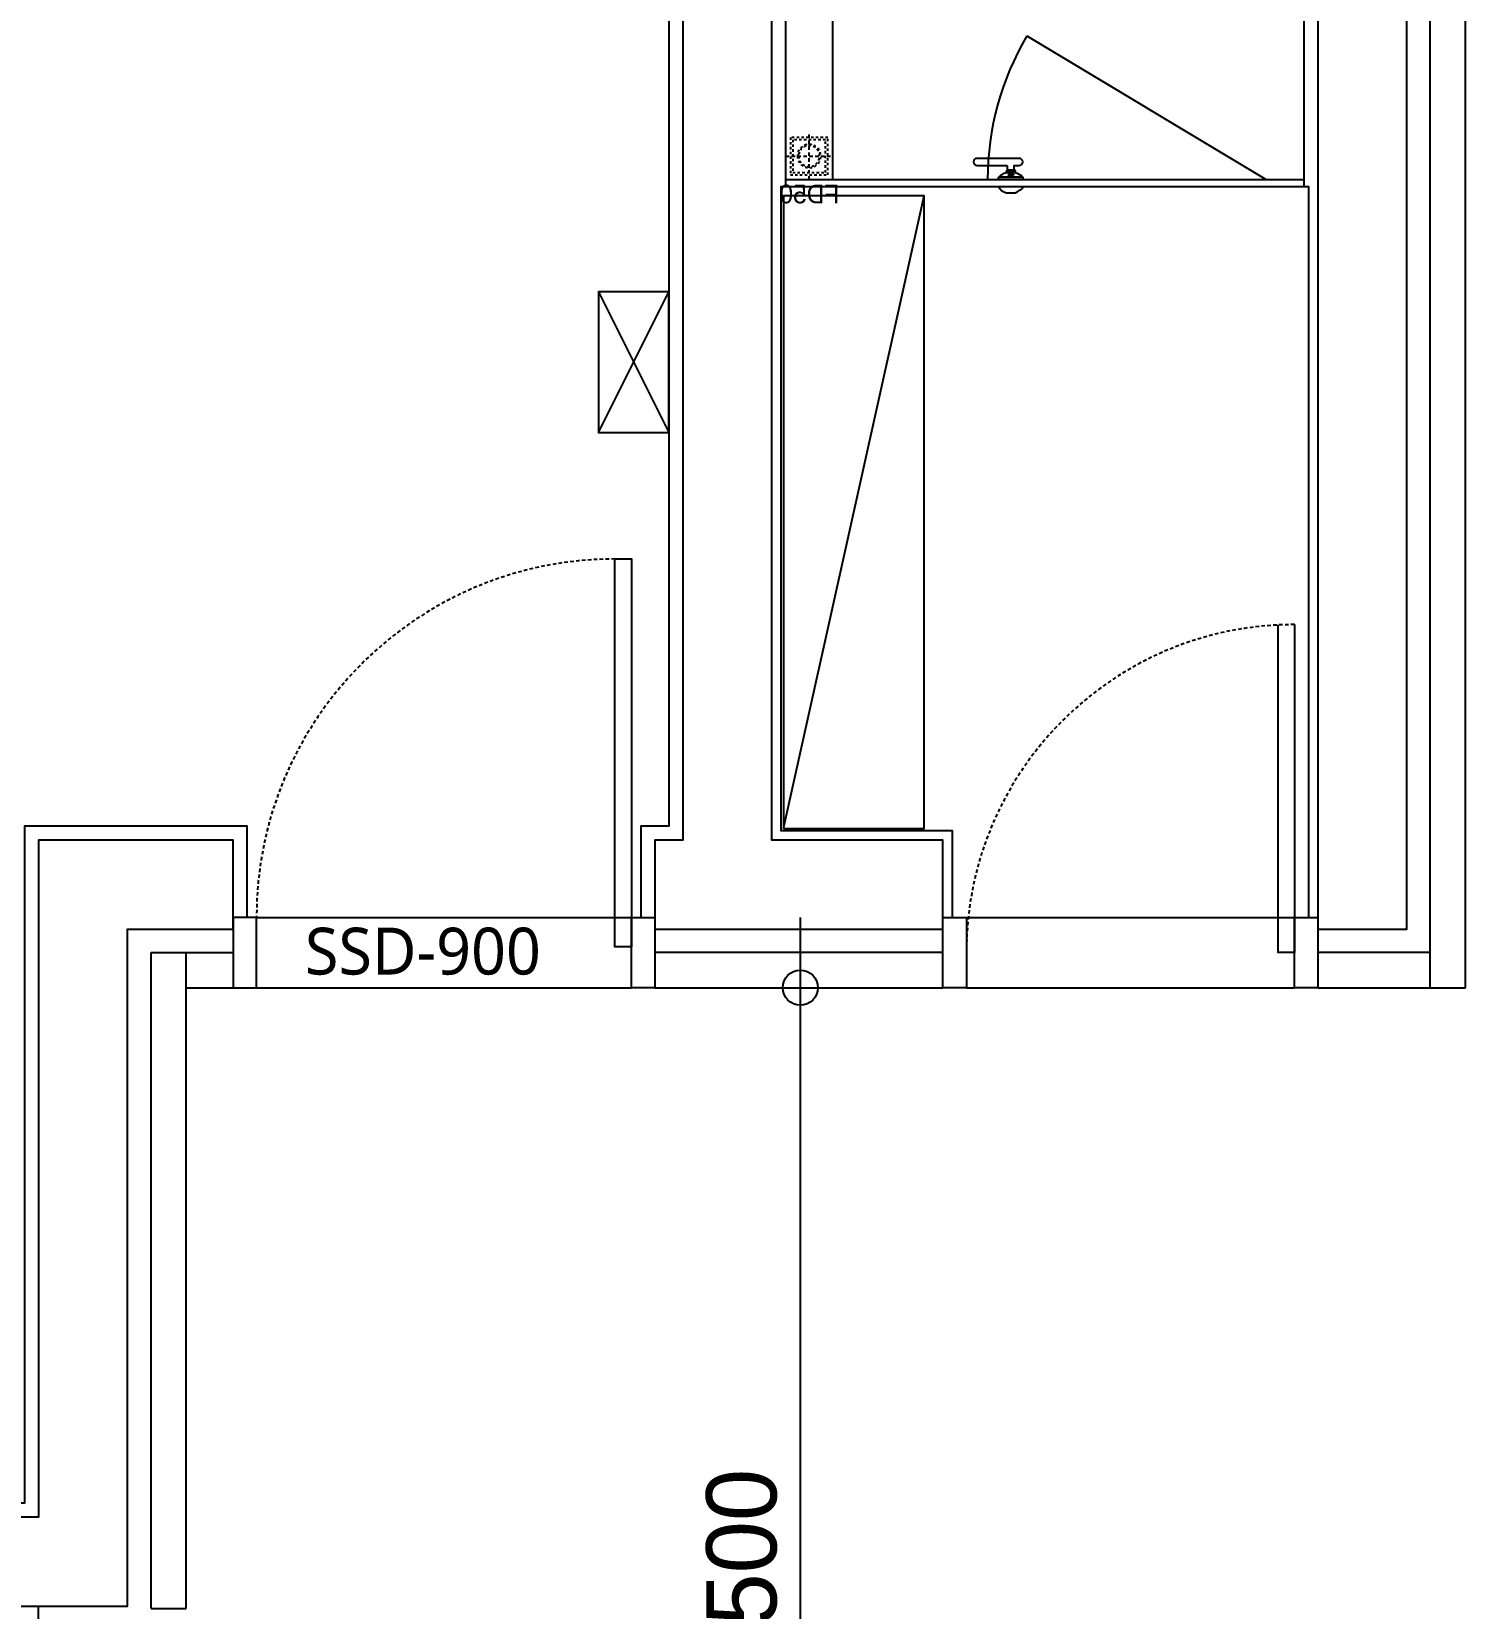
# Model space of a CAD drawing. Header units: millimetres. Extents: x -26983 to 60590, y 825 to 42375.
# Drawn here: x 56392.8 to 56452.7, y 17545.7 to 17611.6 of the extents above; entities that cross this region are included whole.
import ezdxf

# ---------------------------------------------------------------- set-up
doc = ezdxf.new("R2010")
doc.units = ezdxf.units.MM
doc.header["$LTSCALE"] = 100
doc.header["$MEASUREMENT"] = 0
doc.header["$PDSIZE"] = -10
for name, pattern in [('-HID', [2.5, 1.5, -1]), ('A0-000 XR 평면도$0$HID', [2.5, 1.5, -1]), ('HID', [2.5, 1.5, -1])]:
    doc.linetypes.add(name, pattern=pattern)
doc.layers.get('0').update_dxf_attribs({"linetype": 'CONTINUOUS'})
doc.layers.get('Defpoints').update_dxf_attribs({"color": 171, "linetype": 'CONTINUOUS'})
for name, color, linetype in [('A0-000 XR 평면도$0$DOOR', 4, 'CONTINUOUS'), ('A0-000 XR 평면도$0$DOOR(OPEN ELE)', 5, 'CONTINUOUS'), ('DOOR', 4, 'CONTINUOUS'), ('DOOR(OPEN ELE)', 5, 'CONTINUOUS'), ('ELE9', 9, 'CONTINUOUS'), ('TOI', 12, 'CONTINUOUS')]:
    doc.layers.add(name, color=color, linetype=linetype)
doc.styles.add('CGS', font='cgse', dxfattribs={"bigfont": 'cgs'})
doc.styles.add('SID', font='')
doc.styles.add('나눔바른고딕', font='NanumBarunGothic.ttf')
doc.styles.get('SID').set_extended_font_data('Dotum')
doc.dimstyles.new('NDIM 1200', dxfattribs={"dimscale": 75, "dimtxt": 3, "dimasz": 1, "dimexe": 2, "dimexo": 2, "dimgap": 1, "dimtad": 1, "dimdec": 0, "dimdsep": 46, "dimtxsty": 'CGS', "dimblk": 'DOT0', "dimcen": 1, "dimdle": 8, "dimclrd": 256, "dimclre": 256, "dimclrt": 256, "dimadec": 0, "dimazin": 0, "dimtfac": 1, "dimtdec": 0, "dimtix": 1, "dimtmove": 2, "dimatfit": 3, "dimldrblk": 'DOT0', "dimfxl": 1, "dimtolj": 1, "dimtzin": 0, "dimlwd": -1, "dimlwe": -1, "dimarcsym": 0})

# ---------------------------------------------------------------- blocks, each defined once
blk = doc.blocks.new('A$C53FA6734')
at = {"layer": 'TOI'}
blk.add_lwpolyline([(0, 150), (300, 150), (300, 0), (0, 0)], close=True, dxfattribs=at)
for points in [[(300, 0), (0, 150)], [(0, 0), (300, 150)]]:
    blk.add_lwpolyline(points, dxfattribs=at)
blk = doc.blocks.new('A$C70181699')
at = {"layer": 'TOI', "linetype": '-HID', "ltscale": 0.05}
for p, q in [((67.4, 59.7), (67.4, 159.7)), ((117.4, 109.7), (17.4, 109.7))]:
    blk.add_line(p, q, dxfattribs=at)
at = {"layer": 'TOI', "linetype": '-HID', "ltscale": 0.01}
for points in [[(107.4, 69.7), (27.4, 69.7), (27.4, 149.7), (107.4, 149.7)], [(102.4, 74.7), (32.4, 74.7), (32.4, 144.7), (102.4, 144.7)]]:
    blk.add_lwpolyline(points, close=True, dxfattribs=at)
for radius in [25, 22.5]:
    blk.add_circle((67.4, 109.7), radius, dxfattribs=at)
at = {"layer": 'Defpoints', "style": 'SID'}
blk.add_text('FD50', height=40, dxfattribs=at).set_placement((2.8, 8.9))
blk = doc.blocks.new('A$C6222c99a')
at = {"layer": 'DOOR'}
for points in [[(815, 933.2), (850, 933.2), (850, 105.7), (815, 105.7)], [(0, 18.2), (50, 18.2), (50, 168.2), (0, 168.2)], [(900, 18.2), (850, 18.2), (850, 168.2), (900, 168.2)]]:
    blk.add_lwpolyline(points, close=True, dxfattribs=at)
at = {"layer": 'DOOR(OPEN ELE)', "linetype": 'HID', "ltscale": 0.05}
blk.add_arc((815, 168.2), 765, 90, 180, dxfattribs=at)
at = {"layer": 'Defpoints', "style": '나눔바른고딕'}
blk.add_text('SSD-900', height=100, dxfattribs=at).set_placement((153.4, 46.2))
blk = doc.blocks.new('A0-000 XR 평면도$0$A$C5E8D039A')
at = {"layer": 'A0-000 XR 평면도$0$DOOR'}
for points in [[(-25, 750), (-25, 800), (125, 800), (125, 750)], [(-25, 0), (-25, 50), (125, 50), (125, 0)]]:
    blk.add_lwpolyline(points, close=True, dxfattribs=at)
blk.add_lwpolyline([(750, 50), (50, 50), (50, 85), (749.2, 85)], dxfattribs=at)
at = {"layer": 'A0-000 XR 평면도$0$DOOR(OPEN ELE)', "linetype": 'A0-000 XR 평면도$0$HID', "ltscale": 0.05}
blk.add_arc((50, 50), 700, 0, 90, dxfattribs=at)
blk = doc.blocks.new('DOT0')
blk.add_line((-3, 0), (3, 0))
at = {"color": 6}
blk.add_circle((0, 0), 0.75, dxfattribs=at)
blk = doc.blocks.new('*D214')
at = {"layer": 'Defpoints', "color": 0, "ltscale": 0.1, "transparency": 16777216}
for p in [(37169930.5, 559121.3), (37169930.5, 559121.3), (37169930.5, 556621.3)]:
    blk.add_point(p, dxfattribs=at)
at = {"layer": 'ELE9', "ltscale": 0.1, "transparency": 16777216}
for p, q in [((37170030.5, 559121.3), (37170030.5, 559121.3)), ((37169930.5, 556671.3), (37169930.5, 559071.3)), ((37170030.5, 556621.3), (37170030.5, 556621.3))]:
    blk.add_line(p, q, dxfattribs=at)
at = {"layer": 'ELE9', "ltscale": 0.1, "transparency": 16777216, "xscale": 50, "yscale": 50, "zscale": 50}
for p, rotation in [((37169930.5, 559121.3), 90), ((37169930.5, 556621.3), 270)]:
    blk.add_blockref('DOT0', p, dxfattribs=dict(at, rotation=rotation))
at = {"layer": 'ELE9', "ltscale": 0.1, "transparency": 16777216, "insert": (37169805.5, 557871.3), "char_height": 150, "attachment_point": 5, "rotation": 90, "style": 'CGS'}
blk.add_mtext('\\A1;2500', dxfattribs=at)
blk = doc.blocks.new('B2FF')
at = {"layer": 'ELE9', "color": 253, "ltscale": 0.1}
for p, q in [((37170413.9, 561152.6), (37170924.7, 560846.3)), ((37170319.1, 560876.3), (37170371.8, 560876.3)), ((37170404.8, 560851.3), (37170353.8, 560851.3)), ((37170371.8, 560866.3), (37170369.3, 560864.8)), ((37170369.3, 560864.8), (37170389.3, 560864.8)), ((37170369.3, 560863.3), (37170369.3, 560860.9)), ((37170371.8, 560876.3), (37170371.8, 560866.3))]:
    blk.add_line(p, q, dxfattribs=at)
for points in [[(37171274.7, 559121.3), (37171274.7, 562646.3)], [(37171349.7, 559121.3), (37171349.7, 562646.3)], [(37164364.7, 557041.3), (37164364.7, 557801.3), (37168494.7, 557801.3), (37168494.7, 559246.3), (37168719.7, 559246.3), (37168719.7, 559436.3), (37168304.7, 559436.3), (37168304.7, 557991.3), (37164364.7, 557991.3), (37164364.7, 561856.3), (37169679.7, 561856.3), (37169679.7, 559436.3), (37169619.7, 559436.3), (37169619.7, 559246.3), (37170234.7, 559246.3), (37170234.7, 559436.3), (37169869.7, 559436.3), (37169869.7, 561856.3), (37171034.7, 561856.3), (37171034.7, 559246.3), (37171224.7, 559246.3), (37171224.7, 562046.3), (37164174.7, 562046.3), (37164174.7, 554046.3)], [(37168749.7, 559271.3), (37168749.7, 559466.3), (37168274.7, 559466.3), (37168274.7, 558021.3), (37164394.7, 558021.3), (37164394.7, 561826.3), (37169649.7, 561826.3), (37169649.7, 559466.3), (37169589.7, 559466.3), (37169589.7, 559271.3)], [(37170254.7, 559271.3), (37170254.7, 559456.3), (37169889.7, 559456.3), (37169889.7, 560831.3), (37169899.7, 560831.3), (37169899.7, 561826.3), (37171004.7, 561826.3), (37171004.7, 560831.3)], [(37169999.7, 560846.3), (37169999.7, 561826.3)], [(37169899.7, 560831.3), (37169899.7, 560846.3), (37171004.7, 560846.3), (37171004.7, 560831.3)], [(37169899.7, 560831.3), (37171004.7, 560831.3)], [(37171004.7, 560831.3), (37171014.7, 560831.3), (37171014.7, 559271.3)], [(37169894.7, 559461.3), (37170194.7, 560811.3)], [(37168769.7, 559271.3), (37169569.7, 559271.3)], [(37170284.7, 559271.3), (37170984.7, 559271.3)], [(37168544.7, 559196.3), (37168719.7, 559196.3)], [(37168544.7, 557796.3), (37168544.7, 559196.3)], [(37168619.7, 557796.3), (37168619.7, 559196.3)], [(37168719.7, 559196.3), (37168719.7, 559121.3)], [(37170234.7, 559196.3), (37169619.7, 559196.3)], [(37169619.7, 559196.3), (37169619.7, 559121.3)], [(37170234.7, 559121.3), (37170234.7, 559196.3)], [(37171274.7, 559196.3), (37171034.7, 559196.3)], [(37171034.7, 559196.3), (37171034.7, 559121.3)], [(37168619.7, 559121.3), (37168719.7, 559121.3)], [(37168769.7, 559121.3), (37169569.7, 559121.3)], [(37169619.7, 559121.3), (37170234.7, 559121.3)], [(37170284.7, 559121.3), (37170984.7, 559121.3)], [(37171034.7, 559121.3), (37171349.7, 559121.3)], [(37168304.7, 557041.3), (37168304.7, 557801.3)], [(37168544.7, 557796.3), (37168619.7, 557796.3)]]:
    blk.add_lwpolyline(points, dxfattribs=at)
blk.add_lwpolyline([(37170389.3, 560860.9), (37170389.3, 560863.3), (37170369.3, 560863.3), (37170389.3, 560863.3), (37170389.3, 560864.8), (37170386.8, 560866.3), (37170371.8, 560866.3), (37170386.8, 560866.3), (37170386.8, 560876.3), (37170397.3, 560876.3, 1), (37170397.3, 560891.3), (37170307.3, 560891.3, 1), (37170307.3, 560876.3), (37170319.8, 560876.3)], format="xyb", dxfattribs=at)
for points in [[(37170352.8, 560846.3), (37170353.8, 560851.3, -0.431373), (37170404.8, 560851.3), (37170405.8, 560846.3)], [(37170405.8, 560831.3, -0.106445), (37170400.1, 560823.2, 0.296117), (37170392.4, 560818.5, -0.043036), (37170388.5, 560817.3), (37170370, 560817.3, -0.249566), (37170352.8, 560831.3)]]:
    blk.add_lwpolyline(points, format="xyb", close=True, dxfattribs=at)
blk.add_lwpolyline([(37169894.7, 559461.3), (37170194.7, 559461.3), (37170194.7, 560811.3), (37169894.7, 560811.3)], close=True, dxfattribs=at)
blk.add_arc((37170929.9, 560846.3), 600, 149.3096, 180, dxfattribs=at)
at = {"layer": 'ELE9', "color": 253, "ltscale": 0.1, "extrusion": (0, 0, -1)}
blk.add_ellipse((37170379.3, 560857.1), major_axis=(-6.5, 0), ratio=0.193008, dxfattribs=at)
at = {"layer": 'ELE9', "color": 253, "ltscale": 0.1, "xscale": -1}
blk.add_blockref('A$C70181699', (37170016.4, 560786.4), dxfattribs=at)
at = {"layer": 'ELE9', "color": 253, "ltscale": 0.1, "xscale": -1, "rotation": 270}
blk.add_blockref('A$C53FA6734', (37169499.7, 560306.3), dxfattribs=at)
at = {"layer": 'ELE9', "color": 253, "ltscale": 0.1}
blk.add_blockref('A$C6222c99a', (37168719.7, 559103.1), dxfattribs=at)
at = {"layer": 'ELE9', "color": 253, "ltscale": 0.1, "rotation": 90.00000000000001}
blk.add_blockref('A0-000 XR 평면도$0$A$C5E8D039A', (37171034.7, 559146.3), dxfattribs=at)
at = {"layer": 'ELE9', "color": 253, "ltscale": 0.1}
dim = blk.add_linear_dim(base=(37169930.5, 559121.3), p1=(37169930.5, 556621.3), p2=(37169930.5, 559121.3), angle=270, dimstyle='NDIM 1200', override={"dimscale": 50, "dimclrd": 256, "dimclre": 256, "dimclrt": 256}, dxfattribs=at)
dim.commit()
dim.dimension.update_dxf_attribs({"geometry": '*D214', "text_midpoint": (37169805.5, 557871.3)})

msp = doc.modelspace()

# ---------------------------------------------------------------- block references
at = {"xscale": 0.01956471256889679, "yscale": 0.01956471256889679, "zscale": 0.01956471256889679}
msp.add_blockref('B2FF', (-670794.073, 6632.608), dxfattribs=at)

doc.saveas('drawing.dxf')
